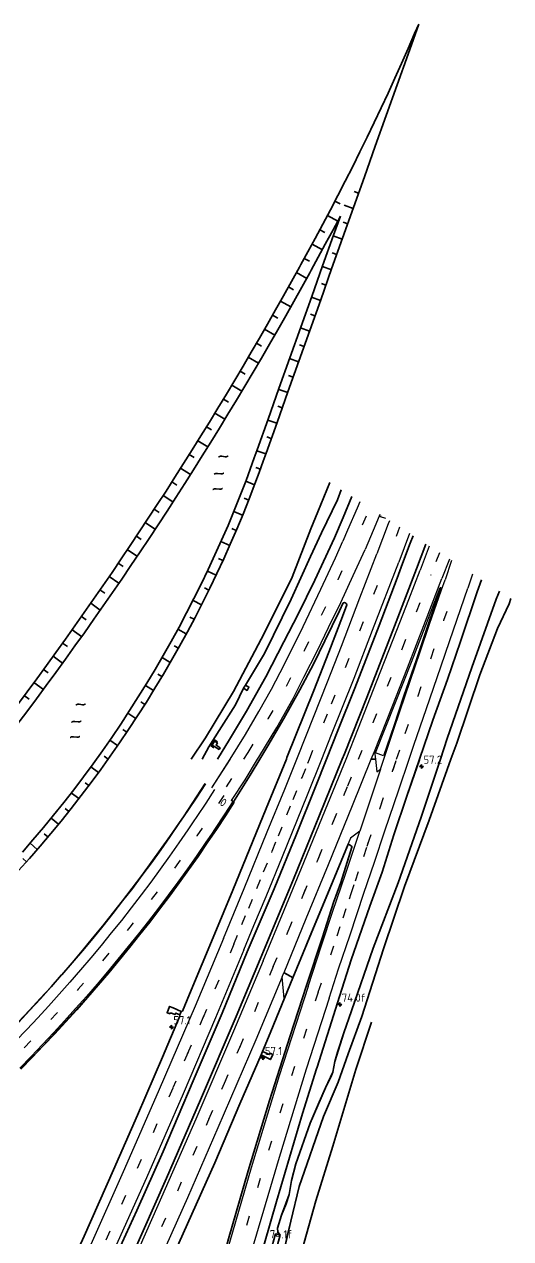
# Model space of a CAD drawing. Header units: metres. Extents: x 134219 to 139080, y 438661 to 444352.
# Drawn here: x 135666.8 to 135816.3, y 443602.8 to 443975.6 of the extents above; entities that cross this region are included whole.
import ezdxf

# ---------------------------------------------------------------- set-up
doc = ezdxf.new("R2010")
doc.units = ezdxf.units.M
doc.linetypes.add('13strp', pattern=[4, 1, -3])
doc.linetypes.add('39strp', pattern=[12, 3, -9])
doc.layers.add('Utd-ondergr-bs', color=8, linetype='Continuous', lineweight=35)
doc.layers.add('Utd-ondergr-nw', color=8, linetype='13strp', lineweight=35)
doc.layers.add('Utd-weg-bs', color=8, linetype='Continuous')
doc.layers.add('Utd-weg-nw', color=8, linetype='Continuous')
doc.styles.add('alm a2ee v011$0$Iso-rtw', font='NLCS-ISO.ttf')
doc.styles.add('dtm a2ee v011$0$rtw_iso', font='NLCS-ISO.ttf')

# ---------------------------------------------------------------- blocks, each defined once
blk = doc.blocks.new('dtm a2ee v011$0$hecto-flat-8')
at = {"layer": 'Utd-ondergr-bs'}
for p, q in [((0, 0.625), (-0.625, 0)), ((-0.625, 0), (0.625, 0)), ((0, -0.625), (0, 0.625)), ((0.625, 0), (0, -0.625))]:
    blk.add_line(p, q, dxfattribs=at)
blk = doc.blocks.new('dtm a2ee v011$0$hecto-flat-151')
at = {"layer": 'Utd-ondergr-bs'}
for p, q in [((0, 0.625), (-0.625, 0)), ((-0.625, 0), (0.625, 0)), ((0, -0.625), (0, 0.625)), ((0.625, 0), (0, -0.625))]:
    blk.add_line(p, q, dxfattribs=at)
blk = doc.blocks.new('dtm a2ee v011$0$hecto-flat-154')
at = {"layer": 'Utd-ondergr-bs'}
for p, q in [((0, 0.625), (-0.625, 0)), ((-0.625, 0), (0.625, 0)), ((0, -0.625), (0, 0.625)), ((0.625, 0), (0, -0.625))]:
    blk.add_line(p, q, dxfattribs=at)
blk = doc.blocks.new('dtm a2ee v011$0$hecto-flat-155')
at = {"layer": 'Utd-ondergr-bs'}
for p, q in [((0, 0.625), (-0.625, 0)), ((-0.625, 0), (0.625, 0)), ((0, -0.625), (0, 0.625)), ((0.625, 0), (0, -0.625))]:
    blk.add_line(p, q, dxfattribs=at)
blk = doc.blocks.new('Dwm A2 aanvulling$0$A$C32883349')
at = {"layer": 'Utd-ondergr-nw'}
blk.add_line((-1.82, 0.37), (-2.44, 1.31), dxfattribs=at)
for centre, start, end in [((-3.53, 0.59), 33.3445, 123.3445), ((-0.72, 1.1), 213.3445, 303.3445)]:
    blk.add_arc(centre, 1.31, start, end, dxfattribs=at)

msp = doc.modelspace()

# ---------------------------------------------------------------- linework, layer by layer
at = {"layer": 'Utd-ondergr-bs', "flags": 128}
for points in [[(135747.32, 443750), (135741.17, 443734.88), (135730.89, 443709.76), (135725.35, 443696.5)], [(135731.08, 443736.95), (135736.23, 443745.11), (135739.19, 443750)], [(135735.32, 443690.85), (135743.54, 443710.19), (135750.42, 443727), (135756.27, 443741.48), (135759.66, 443750)], [(135739.29, 443688.61), (135749.56, 443713.21), (135757.54, 443732.79), (135764.49, 443750)], [(135763.03, 443675.18), (135767.26, 443688.35), (135772.97, 443704.88), (135776.74, 443715.35), (135780.38, 443726.76), (135784.38, 443738.64), (135788.27, 443750)], [(135767.36, 443672.73), (135774.03, 443691.95), (135781.66, 443711.99), (135788.71, 443732.22), (135794.66, 443750)], [(135770.51, 443670.95), (135777.13, 443691.8), (135783.62, 443710.93), (135791.17, 443731.28), (135797.88, 443750)], [(135753.51, 443680.56), (135758.48, 443695.31), (135761.83, 443705.97), (135764.03, 443712.18), (135767.49, 443722.98), (135767.48, 443723.24), (135766.95, 443723.57), (135766.32, 443723.9), (135760.77, 443710.5), (135754.93, 443696.47), (135749.34, 443682.92)], [(135725.35, 443696.5), (135717.56, 443677.81), (135715.4, 443672.67), (135715.04, 443672.51), (135714.58, 443671.5), (135714.53, 443670.93), (135709.25, 443658.48), (135701.62, 443640.7), (135694.2, 443623.93), (135685.22, 443603.56), (135677.93, 443587.71), (135667.9, 443566.42), (135658.15, 443544.89)], [(135735.32, 443690.85), (135727.6, 443672), (135718.67, 443651.26), (135709.46, 443629.59), (135701.37, 443611.44), (135693.52, 443594.26), (135683.1, 443571.41), (135674.07, 443552.09), (135666.5, 443535.69), (135657.7, 443517.41), (135646.87, 443494.76), (135639.45, 443479.5), (135628.31, 443456.98), (135619.06, 443438.47), (135609.93, 443420.56), (135600.81, 443402.55), (135589.34, 443380.45), (135579.63, 443362.07), (135570.73, 443345.41), (135561.18, 443327.72), (135552.45, 443311.91), (135541.89, 443292.75), (135531.5, 443274.47), (135526.6, 443265.52)], [(135739.29, 443688.61), (135731.91, 443671.05), (135720.9, 443645.39), (135710.52, 443621.41), (135703.33, 443605.24), (135695.86, 443588.47), (135685.52, 443566.08), (135675.52, 443544.61), (135667.16, 443526.88), (135656.99, 443505.36), (135646.41, 443483.52), (135635.36, 443461.12), (135623.61, 443437.5), (135611.52, 443413.84), (135599.98, 443391.76), (135589.47, 443371.33), (135578.23, 443349.99), (135568.18, 443331.4), (135558.31, 443313.07), (135549.75, 443297.66), (135540.56, 443281.03), (135534.36, 443269.87)], [(135749.34, 443682.92), (135742.58, 443666.39), (135739.55, 443659.28), (135733.08, 443644.15), (135725.31, 443626.09), (135716.92, 443607.4), (135708.55, 443588.67), (135700.05, 443570.42), (135690.98, 443550.43), (135681.68, 443530.61), (135673.29, 443512.66), (135663.51, 443492.59), (135655.06, 443474.98), (135645.64, 443455.92), (135637.84, 443439.82), (135629.83, 443423.98), (135621.48, 443407.74), (135612.16, 443389.34), (135602.64, 443371.23), (135590.26, 443347.83), (135578.69, 443326.52), (135567.49, 443306.03), (135560.05, 443292.4), (135553.44, 443280.55)], [(135753.51, 443680.56), (135748.45, 443665.11), (135742.14, 443645.2), (135735.62, 443623.65), (135729.58, 443602.73), (135722.87, 443578.45), (135717.9, 443559.57), (135711.69, 443533.88), (135707.59, 443515.48), (135702.54, 443491.46), (135698.84, 443471.85), (135695.34, 443451.92), (135692.14, 443432.24), (135688.85, 443409.82), (135685.95, 443387.67), (135683.37, 443364.61), (135682.18, 443352.64)], [(135763.03, 443675.18), (135756.83, 443655.42), (135756.63, 443654.92), (135752.32, 443641.2), (135744.25, 443614.19), (135735.2, 443582.56), (135727.55, 443552.95), (135720.39, 443523.33), (135714, 443493.08), (135708.28, 443462.89), (135702.92, 443431.63), (135698.52, 443401.45), (135695.19, 443376.15), (135693.55, 443359.01)], [(135711.59, 443671.79), (135711.74, 443672.1), (135713.13, 443671.58), (135713.33, 443672.04), (135714.58, 443671.5)], [(135712.52, 443673.65), (135715.04, 443672.51)], [(135745.41, 443603.89), (135744.75, 443604.88), (135744.65, 443606.07), (135745.84, 443610.02), (135748.21, 443616.33), (135748.86, 443620.62), (135750.22, 443625.82), (135754.6, 443638.21), (135759.4, 443649.11), (135761.62, 443653.96), (135762.21, 443657.16), (135764.99, 443666), (135767.36, 443672.73)], [(135773.45, 443669.28), (135768.65, 443654.72), (135761.58, 443631.18), (135756.4, 443614.37), (135748.25, 443585.59), (135743.43, 443567.64), (135736.23, 443539.81), (135729.23, 443509.25), (135723.5, 443480.66), (135719.24, 443456.72), (135716.42, 443439.3), (135712.8, 443416.1), (135709.33, 443391.45), (135706.14, 443366.05)], [(135770.51, 443670.95), (135766.36, 443659.5), (135763.26, 443650.8), (135758.72, 443640.28), (135751.27, 443618.8), (135748.68, 443608.12), (135746.9, 443600.18), (135745.77, 443596.44), (135744.42, 443593.78), (135743.54, 443590.74), (135735.85, 443563.33), (135727.32, 443528.44), (135721.09, 443502.41), (135715.93, 443477.44), (135713.4, 443464.33), (135711.43, 443459.56)], [(135739.55, 443659.28), (135742.44, 443657.79), (135743.2, 443659.34), (135742.36, 443659.73), (135742.13, 443659.32), (135739.95, 443660.24)]]:
    msp.add_lwpolyline(points, dxfattribs=at)
msp.add_lwpolyline([(135745.41, 443603.89), (135744.04, 443604.25), (135743.01, 443600.56), (135744.4, 443600.2)], close=True, dxfattribs=at)
at = {"layer": 'Utd-ondergr-bs'}
for points in [[(135760.65, 443834.95, 0), (135756.99, 443825.96, 0), (135754.83, 443820.69, 0)], [(135764.21, 443832.67, 0), (135763.01, 443829.63, 0), (135758.11, 443819.44, 0)], [(135767.44, 443830.6, 0), (135764.79, 443824.15, 0), (135762.1, 443817.93, 0)], [(135718.08, 443750, 0), (135722.45, 443756.55, 0), (135731.07, 443770.76, 0), (135740.55, 443788.6, 0), (135749.13, 443805.84, 0), (135754.83, 443820.69, 0)], [(135726.16, 443750, 0), (135729.82, 443756.05, 0), (135735.13, 443764.73, 0), (135741.01, 443775.32, 0), (135746.56, 443786.05, 0), (135750.93, 443794.47, 0), (135756.04, 443804.98, 0), (135762.1, 443817.93, 0)], [(135734.77, 443772.72, 0), (135740.64, 443782.48, 0), (135748.79, 443799.12, 0), (135754.77, 443812.23, 0), (135758.11, 443819.44, 0)], [(135786.26, 443818.54, 0), (135785.41, 443816.32, 0), (135782.99, 443810.04, 0)], [(135790.22, 443816, 0), (135787.33, 443808.4, 0)], [(135759.66, 443750, 0), (135763.17, 443758.8, 0), (135768.35, 443771.84, 0), (135775.85, 443791.07, 0), (135781.34, 443805.55, 0), (135782.99, 443810.04, 0)], [(135764.49, 443750, 0), (135765.17, 443751.68, 0), (135772.03, 443768.98, 0), (135780.54, 443790.78, 0), (135787.33, 443808.4, 0)], [(135807.27, 443805.09, 0), (135805.95, 443801.35, 0)], [(135788.27, 443750, 0), (135792.36, 443761.94, 0), (135796.8, 443774.43, 0), (135800.82, 443786.15, 0), (135805.95, 443801.35, 0)], [(135794.66, 443750, 0), (135796.77, 443756.31, 0), (135804.29, 443778.19, 0), (135811.82, 443799.14, 0)], [(135812.79, 443801.55, 0), (135811.82, 443799.14, 0)], [(135816.26, 443799.32, 0), (135815.74, 443797.65, 0)], [(135739.19, 443750, 0), (135741.68, 443754.12, 0), (135746.54, 443762.45, 0), (135751.49, 443771.28, 0), (135755.63, 443779.16, 0), (135759.13, 443786.31, 0), (135763.63, 443795.57, 0), (135764.83, 443797.99, 0), (135765.14, 443798.07, 0), (135765.59, 443797.94, 0), (135765.83, 443797.7, 0), (135765.87, 443797.4, 0), (135764.58, 443793.77, 0), (135760.38, 443782.84, 0), (135755.74, 443771.03, 0), (135747.52, 443750.47, 0), (135747.32, 443750, 0)], [(135797.88, 443750, 0), (135799.66, 443754.95, 0), (135806.73, 443775.88, 0), (135812.21, 443790.14, 0), (135815.74, 443797.65, 0)], [(135734.19, 443771.75, 0), (135735.28, 443771.12, 0), (135735.84, 443772.12, 0), (135734.77, 443772.72, 0), (135734.19, 443771.75, 0)], [(135721.44, 443750, 0), (135723.48, 443753.81, 0), (135726.67, 443758.75, 0), (135731.68, 443766.71, 0), (135734.19, 443771.75, 0)], [(135725.06, 443753.49, 0), (135724.2, 443754.06, 0), (135725.33, 443755.88, 0), (135726.2, 443755.37, 0)], [(135726.64, 443752.96, 0), (135724.52, 443754.29, 0), (135725.27, 443755.52, 0), (135726.15, 443755.01, 0), (135725.72, 443754.29, 0), (135726.98, 443753.46, 0), (135726.64, 443752.96, 0)], [(135747.32, 443750, 0), (135741.17, 443734.88, 0), (135730.89, 443709.76, 0), (135725.35, 443696.5, 0)], [(135731.08, 443736.95, 0), (135736.23, 443745.11, 0), (135739.19, 443750, 0)], [(135735.32, 443690.85, 0), (135743.54, 443710.19, 0), (135750.42, 443727, 0), (135756.27, 443741.48, 0), (135759.66, 443750, 0)], [(135739.29, 443688.61, 0), (135749.56, 443713.21, 0), (135757.54, 443732.79, 0), (135764.49, 443750, 0)], [(135763.03, 443675.18, 0), (135767.26, 443688.35, 0), (135772.97, 443704.88, 0), (135776.74, 443715.35, 0), (135780.38, 443726.76, 0), (135784.38, 443738.64, 0), (135788.21, 443749.83, 0), (135788.27, 443750, 0)], [(135767.36, 443672.73, 0), (135774.03, 443691.95, 0), (135781.66, 443711.99, 0), (135788.71, 443732.22, 0), (135794.66, 443750, 0)], [(135770.51, 443670.95, 0), (135777.13, 443691.8, 0), (135783.62, 443710.93, 0), (135791.17, 443731.28, 0), (135797.88, 443750, 0)], [(135753.51, 443680.56, 0), (135758.48, 443695.31, 0), (135761.83, 443705.97, 0), (135764.03, 443712.18, 0), (135766.6, 443720.35, 0), (135767.49, 443722.98, 0), (135767.48, 443723.24, 0), (135766.95, 443723.57, 0), (135766.32, 443723.9, 0), (135766.11, 443723.39, 0), (135760.77, 443710.5, 0), (135754.93, 443696.47, 0), (135749.34, 443682.92, 0)], [(135725.35, 443696.5, 0), (135717.56, 443677.81, 0), (135715.4, 443672.67, 0), (135715.04, 443672.51, 0), (135714.58, 443671.5, 0), (135714.53, 443670.93, 0), (135709.25, 443658.48, 0), (135701.62, 443640.7, 0), (135694.2, 443623.93, 0), (135685.22, 443603.56, 0), (135677.93, 443587.71, 0), (135667.9, 443566.42, 0), (135658.15, 443544.89, 0)], [(135735.32, 443690.85, 0), (135727.6, 443672, 0), (135718.67, 443651.26, 0), (135709.46, 443629.59, 0), (135701.37, 443611.44, 0), (135693.52, 443594.26, 0), (135683.1, 443571.41, 0), (135674.07, 443552.09, 0), (135666.5, 443535.69, 0), (135657.7, 443517.41, 0), (135646.87, 443494.76, 0), (135639.45, 443479.5, 0), (135628.31, 443456.98, 0), (135619.06, 443438.47, 0), (135609.93, 443420.56, 0), (135600.81, 443402.55, 0), (135589.34, 443380.45, 0), (135579.63, 443362.07, 0), (135570.73, 443345.41, 0), (135561.18, 443327.72, 0), (135552.45, 443311.91, 0), (135541.89, 443292.75, 0), (135531.5, 443274.47, 0), (135526.6, 443265.52, 0)], [(135739.29, 443688.61, 0), (135731.91, 443671.05, 0), (135720.9, 443645.39, 0), (135710.52, 443621.41, 0), (135703.33, 443605.24, 0), (135695.86, 443588.47, 0), (135685.52, 443566.08, 0), (135675.52, 443544.61, 0), (135667.16, 443526.88, 0), (135656.99, 443505.36, 0), (135646.41, 443483.52, 0), (135635.36, 443461.12, 0), (135623.61, 443437.5, 0), (135611.52, 443413.84, 0), (135599.98, 443391.76, 0), (135589.47, 443371.33, 0), (135578.23, 443349.99, 0), (135568.18, 443331.4, 0), (135558.31, 443313.07, 0), (135549.75, 443297.66, 0), (135540.56, 443281.03, 0), (135534.36, 443269.87, 0)], [(135749.34, 443682.92, 0), (135742.58, 443666.39, 0), (135739.95, 443660.24, 0), (135739.55, 443659.28, 0), (135733.08, 443644.15, 0), (135725.31, 443626.09, 0), (135716.92, 443607.4, 0), (135708.55, 443588.67, 0), (135700.05, 443570.42, 0), (135690.98, 443550.43, 0), (135681.68, 443530.61, 0), (135673.29, 443512.66, 0), (135663.51, 443492.59, 0)], [(135753.51, 443680.56, 0), (135748.45, 443665.11, 0), (135742.14, 443645.2, 0), (135735.62, 443623.65, 0), (135729.58, 443602.73, 0), (135722.87, 443578.45, 0), (135717.9, 443559.57, 0), (135711.69, 443533.88, 0), (135707.59, 443515.48, 0), (135702.54, 443491.46, 0), (135698.84, 443471.85, 0), (135695.34, 443451.92, 0), (135692.14, 443432.24, 0), (135688.85, 443409.82, 0), (135685.95, 443387.67, 0), (135683.37, 443364.61, 0), (135682.18, 443352.64, 0)], [(135763.03, 443675.18, 0), (135756.83, 443655.42, 0), (135756.63, 443654.92, 0), (135752.32, 443641.2, 0), (135744.25, 443614.19, 0), (135735.2, 443582.56, 0), (135727.55, 443552.95, 0), (135720.39, 443523.33, 0), (135714, 443493.08, 0), (135708.28, 443462.89, 0), (135702.92, 443431.63, 0), (135698.52, 443401.45, 0), (135695.19, 443376.15, 0), (135693.55, 443359.01, 0)], [(135711.59, 443671.79, 0), (135710.66, 443672.17, 0), (135711.44, 443674.11, 0), (135712.52, 443673.65, 0)], [(135711.59, 443671.79, 0), (135711.74, 443672.1, 0), (135713.13, 443671.58, 0), (135713.33, 443672.04, 0), (135714.58, 443671.5, 0)], [(135712.52, 443673.65, 0), (135715.04, 443672.51, 0)], [(135745.41, 443603.89, 0), (135744.75, 443604.88, 0), (135744.65, 443606.07, 0), (135745.84, 443610.02, 0), (135747.24, 443613.49, 0), (135748.21, 443616.33, 0), (135748.86, 443620.62, 0), (135750.22, 443625.82, 0), (135754.6, 443638.21, 0), (135757.39, 443644.73, 0), (135759.4, 443649.11, 0), (135760.95, 443652.35, 0), (135761.62, 443653.96, 0), (135762.21, 443657.16, 0), (135763.05, 443660.08, 0), (135764.99, 443666, 0), (135767.36, 443672.73, 0)], [(135773.45, 443669.28, 0), (135768.65, 443654.72, 0), (135761.58, 443631.18, 0), (135756.4, 443614.37, 0), (135748.25, 443585.59, 0), (135743.43, 443567.64, 0), (135736.23, 443539.81, 0), (135729.23, 443509.25, 0), (135723.5, 443480.66, 0), (135719.24, 443456.72, 0), (135716.42, 443439.3, 0), (135712.8, 443416.1, 0), (135709.33, 443391.45, 0), (135706.14, 443366.05, 0)], [(135770.51, 443670.95, 0), (135766.36, 443659.5, 0), (135763.26, 443650.8, 0), (135758.72, 443640.28, 0), (135751.27, 443618.8, 0), (135748.68, 443608.12, 0), (135747.67, 443603.95, 0), (135746.9, 443600.18, 0), (135745.77, 443596.44, 0), (135744.42, 443593.78, 0), (135743.54, 443590.74, 0), (135735.85, 443563.33, 0), (135727.32, 443528.44, 0), (135721.09, 443502.41, 0), (135715.93, 443477.44, 0), (135713.4, 443464.33, 0), (135711.43, 443459.56, 0)]]:
    msp.add_polyline3d(points, dxfattribs=at)
at = {"layer": 'Utd-ondergr-nw', "color": 7, "linetype": 'Continuous'}
msp.add_line((135731.25, 443736.84), (135730.41, 443737.38), dxfattribs=at)
at = {"layer": 'Utd-ondergr-nw', "linetype": 'Continuous', "flags": 128}
for points in [[(135664.68, 443766.67), (135667.67, 443770.68), (135670.64, 443774.7), (135673.59, 443778.74), (135676.53, 443782.78), (135679.45, 443786.84), (135682.35, 443790.91), (135685.23, 443795), (135688.1, 443799.1), (135690.95, 443803.21), (135693.77, 443807.33), (135696.58, 443811.47), (135699.38, 443815.61), (135702.15, 443819.77), (135704.91, 443823.94), (135707.65, 443828.13), (135710.37, 443832.32), (135713.07, 443836.53), (135715.75, 443840.75), (135718.41, 443844.98), (135721.06, 443849.22), (135723.69, 443853.48), (135726.3, 443857.74), (135728.89, 443862.02), (135731.45, 443866.31), (135734.01, 443870.61), (135736.54, 443874.92), (135739.05, 443879.24), (135741.55, 443883.58), (135744.03, 443887.92), (135746.48, 443892.27), (135748.92, 443896.64), (135751.34, 443901.02), (135751.81, 443901.87), (135753.96, 443905.79), (135756.14, 443909.79), (135758.51, 443914.19), (135760.85, 443918.61), (135763.16, 443923.04), (135765.44, 443927.49), (135767.7, 443931.95), (135769.93, 443936.43), (135772.13, 443940.92), (135774.3, 443945.42), (135776.44, 443949.94), (135778.56, 443954.47), (135780.65, 443959.01), (135782.71, 443963.57), (135784.74, 443968.14), (135786.74, 443972.72), (135787.98, 443975.6)], [(135787.98, 443975.6), (135784.72, 443966.42), (135781.36, 443957), (135778.01, 443947.58), (135774.65, 443938.16), (135771.3, 443928.74), (135767.95, 443919.32), (135764.59, 443909.9), (135761.24, 443900.48), (135757.88, 443891.06), (135754.53, 443881.64), (135751.17, 443872.22), (135747.82, 443862.79), (135744.46, 443853.38), (135741.11, 443843.95), (135740.23, 443841.47), (135738.97, 443838.01), (135737.69, 443834.56), (135735.89, 443829.89), (135734.02, 443825.25), (135732.1, 443820.64), (135730.11, 443816.05), (135728.07, 443811.49), (135725.96, 443806.96), (135723.79, 443802.45), (135721.56, 443797.97), (135719.27, 443793.53), (135716.92, 443789.11), (135714.52, 443784.73), (135712.05, 443780.38), (135709.53, 443776.06), (135706.95, 443771.78), (135704.32, 443767.53), (135701.62, 443763.32), (135698.87, 443759.14), (135696.07, 443755), (135693.21, 443750.9), (135690.29, 443746.84), (135687.33, 443742.82), (135684.3, 443738.83), (135681.23, 443734.89), (135678.1, 443730.99), (135674.92, 443727.13), (135671.69, 443723.31), (135668.41, 443719.54), (135665.08, 443715.81)], [(135768.16, 443924.28), (135769.54, 443923.79)], [(135763.83, 443920.45), (135762.24, 443921.28)], [(135765.1, 443920.06), (135767.86, 443919.08)], [(135664.54, 443760.51), (135667.56, 443764.52), (135670.56, 443768.53), (135673.54, 443772.57), (135676.5, 443776.62), (135679.45, 443780.68), (135682.38, 443784.75), (135685.29, 443788.83), (135688.18, 443792.93), (135691.05, 443797.04), (135693.91, 443801.16), (135696.75, 443805.3), (135699.57, 443809.45), (135702.37, 443813.61), (135705.15, 443817.78), (135707.92, 443821.97), (135710.66, 443826.16), (135713.39, 443830.37), (135716.1, 443834.59), (135718.79, 443838.83), (135721.46, 443843.07), (135724.12, 443847.33), (135726.75, 443851.59), (135729.37, 443855.87), (135731.97, 443860.16), (135734.55, 443864.47), (135737.11, 443868.78), (135739.65, 443873.1), (135742.17, 443877.44), (135744.67, 443881.79), (135747.16, 443886.14), (135749.62, 443890.51), (135752.07, 443894.89), (135754.49, 443899.28), (135754.96, 443900.13), (135757.12, 443904.07), (135759.3, 443908.07), (135761.68, 443912.5), (135763.91, 443916.7)], [(135763.91, 443916.7), (135761.84, 443910.88), (135758.48, 443901.46), (135755.13, 443892.04), (135751.77, 443882.62), (135748.42, 443873.2), (135745.06, 443863.78), (135741.71, 443854.36), (135738.35, 443844.94), (135737.47, 443842.46), (135736.23, 443839.02), (135734.95, 443835.59), (135733.17, 443830.97), (135731.32, 443826.36), (135729.41, 443821.78), (135727.44, 443817.23), (135725.4, 443812.7), (135723.31, 443808.21), (135721.16, 443803.74), (135718.95, 443799.3), (135716.68, 443794.88), (135714.35, 443790.5), (135711.96, 443786.16), (135709.52, 443781.84), (135707.02, 443777.56), (135704.46, 443773.31), (135701.84, 443769.09), (135699.17, 443764.91), (135696.44, 443760.77), (135693.66, 443756.66), (135690.82, 443752.59), (135687.93, 443748.56), (135684.98, 443744.57), (135681.99, 443740.62), (135678.93, 443736.7), (135675.83, 443732.83), (135672.68, 443729), (135669.47, 443725.22), (135666.22, 443721.48)], [(135763.11, 443915.19), (135759.92, 443916.87)], [(135764.8, 443914.86), (135766.18, 443914.37)], [(135759.17, 443911.63), (135757.58, 443912.48)], [(135761.75, 443910.64), (135764.5, 443909.65)], [(135758.38, 443906.38), (135755.22, 443908.1)], [(135754.4, 443902.85), (135752.82, 443903.72)], [(135761.45, 443905.44), (135762.83, 443904.94)], [(135753.57, 443897.61), (135750.42, 443899.35)], [(135758.39, 443901.22), (135761.15, 443900.23)], [(135758.09, 443896.01), (135759.47, 443895.52)], [(135749.57, 443894.11), (135748, 443894.99)], [(135755.04, 443891.79), (135757.8, 443890.81)], [(135748.7, 443888.87), (135745.56, 443890.64)], [(135744.67, 443885.41), (135743.11, 443886.31)], [(135754.74, 443886.59), (135756.12, 443886.1)], [(135743.75, 443880.18), (135740.63, 443881.98)], [(135751.69, 443882.37), (135754.44, 443881.39)], [(135739.69, 443876.76), (135738.14, 443877.66)], [(135751.39, 443877.17), (135752.76, 443876.68)], [(135738.73, 443871.54), (135735.62, 443873.36)], [(135748.33, 443872.95), (135751.09, 443871.97)], [(135734.64, 443868.15), (135733.09, 443869.07)], [(135748.03, 443867.75), (135749.41, 443867.26)], [(135733.63, 443862.94), (135730.54, 443864.78)], [(135744.98, 443863.53), (135747.73, 443862.55)], [(135729.51, 443859.58), (135727.97, 443860.51)], [(135744.68, 443858.33), (135746.05, 443857.84)], [(135728.46, 443854.38), (135725.38, 443856.25)], [(135724.31, 443851.06), (135722.78, 443852)], [(135741.62, 443854.11), (135744.38, 443853.13)], [(135723.21, 443845.87), (135720.15, 443847.77)], [(135741.32, 443848.91), (135742.7, 443848.42)], [(135719.03, 443842.58), (135717.51, 443843.54)], [(135738.27, 443844.69), (135741.02, 443843.71)], [(135717.89, 443837.4), (135714.85, 443839.33)], [(135737.95, 443839.49), (135739.33, 443838.99)], [(135713.68, 443834.16), (135712.17, 443835.13)], [(135734.84, 443835.3), (135737.57, 443834.26)], [(135712.49, 443828.98), (135709.47, 443830.94)], [(135734.39, 443830.1), (135735.75, 443829.56)], [(135708.26, 443825.77), (135706.75, 443826.76)], [(135731.17, 443826), (135733.87, 443824.89)], [(135707.02, 443820.61), (135704.01, 443822.59)], [(135730.58, 443820.81), (135731.93, 443820.24)], [(135702.76, 443817.44), (135701.26, 443818.44)], [(135701.48, 443812.29), (135698.49, 443814.29)], [(135727.24, 443816.8), (135729.92, 443815.62)], [(135697.19, 443809.15), (135695.7, 443810.16)], [(135726.52, 443811.63), (135727.85, 443811.02)], [(135695.86, 443804.01), (135692.89, 443806.05)], [(135723.07, 443807.71), (135725.72, 443806.46)], [(135722.21, 443802.56), (135723.52, 443801.92)], [(135691.55, 443800.92), (135690.07, 443801.94)], [(135718.66, 443798.74), (135721.27, 443797.41)], [(135690.17, 443795.79), (135687.22, 443797.85)], [(135685.83, 443792.73), (135684.36, 443793.77)], [(135717.66, 443793.61), (135718.96, 443792.93)], [(135684.42, 443787.61), (135681.48, 443789.7)], [(135714.01, 443789.88), (135716.58, 443788.49)], [(135680.05, 443784.59), (135678.58, 443785.64)], [(135712.87, 443784.79), (135714.15, 443784.08)], [(135678.58, 443779.49), (135675.67, 443781.6)], [(135709.12, 443781.16), (135711.66, 443779.7)], [(135674.19, 443776.51), (135672.74, 443777.57)], [(135707.85, 443776.1), (135709.1, 443775.35)], [(135672.68, 443771.41), (135669.79, 443773.55)], [(135704, 443772.57), (135706.49, 443771.04)], [(135668.26, 443768.47), (135666.82, 443769.55)], [(135702.59, 443767.55), (135703.83, 443766.77)], [(135698.65, 443764.12), (135701.1, 443762.53)], [(135697.11, 443759.14), (135698.32, 443758.33)], [(135693.08, 443755.82), (135695.48, 443754.16)], [(135691.4, 443750.88), (135692.59, 443750.04)], [(135687.28, 443747.68), (135689.64, 443745.95)], [(135722.39, 443742.51), (135719.73, 443738.4), (135717.03, 443734.31), (135715.9, 443732.64), (135714.28, 443730.26), (135711.49, 443726.22), (135708.67, 443722.22), (135705.8, 443718.25), (135702.9, 443714.3), (135699.95, 443710.38), (135696.97, 443706.5), (135693.95, 443702.64), (135690.89, 443698.82), (135687.79, 443695.02), (135684.65, 443691.26), (135681.48, 443687.52), (135678.27, 443683.82), (135675.02, 443680.15), (135671.73, 443676.52), (135668.41, 443672.92), (135665.06, 443669.35)], [(135722.45, 443742.47), (135719.79, 443738.36), (135717.08, 443734.27), (135715.96, 443732.6), (135714.34, 443730.22), (135711.55, 443726.18), (135708.73, 443722.18), (135705.86, 443718.21), (135702.95, 443714.26), (135700.01, 443710.34), (135697.03, 443706.46), (135694, 443702.6), (135690.94, 443698.77), (135687.84, 443694.98), (135684.71, 443691.21), (135681.53, 443687.48), (135678.32, 443683.78), (135675.07, 443680.11), (135671.79, 443676.47), (135668.46, 443672.87), (135665.11, 443669.3)], [(135685.47, 443742.78), (135686.63, 443741.9)], [(135681.26, 443739.69), (135683.58, 443737.9)], [(135731.25, 443736.84), (135728.53, 443732.64), (135725.77, 443728.46), (135724.62, 443726.75), (135722.96, 443724.32), (135720.12, 443720.2), (135717.23, 443716.11), (135714.31, 443712.05), (135711.34, 443708.02), (135708.33, 443704.02), (135705.28, 443700.05), (135702.2, 443696.11), (135699.07, 443692.2), (135695.9, 443688.33), (135692.7, 443684.48), (135689.46, 443680.67), (135686.18, 443676.89), (135682.86, 443673.14), (135679.51, 443669.43), (135676.11, 443665.75), (135672.68, 443662.1), (135669.22, 443658.49), (135665.72, 443654.91)], [(135731.31, 443736.8), (135728.59, 443732.6), (135725.83, 443728.42), (135724.68, 443726.71), (135723.02, 443724.28), (135720.18, 443720.16), (135717.29, 443716.07), (135714.36, 443712.01), (135711.39, 443707.98), (135708.39, 443703.98), (135705.34, 443700.01), (135702.25, 443696.07), (135699.12, 443692.16), (135695.96, 443688.28), (135692.75, 443684.44), (135689.51, 443680.62), (135686.23, 443676.84), (135682.91, 443673.09), (135679.56, 443669.38), (135676.16, 443665.7), (135672.74, 443662.05), (135669.27, 443658.44), (135665.77, 443654.86)], [(135675.03, 443731.87), (135677.3, 443730.01)], [(135679.32, 443734.85), (135680.46, 443733.93)], [(135668.6, 443724.21), (135670.81, 443722.3)], [(135672.96, 443727.08), (135674.08, 443726.14)], [(135666.4, 443719.48), (135667.49, 443718.51)]]:
    msp.add_lwpolyline(points, dxfattribs=at)
at = {"layer": 'Utd-weg-bs', "linetype": '39strp'}
for p, q in [((135771.86, 443824.63), (135767.98, 443815.71)), ((135782.09, 443821.21), (135778.48, 443811.74)), ((135763.29, 443805.14), (135767.98, 443815.71)), ((135794.36, 443813.35), (135791.79, 443806.71)), ((135769.93, 443789.44), (135778.48, 443811.74)), ((135782.98, 443784.08), (135791.79, 443806.71)), ((135758.16, 443794.18), (135763.29, 443805.14)), ((135795.75, 443792.64), (135799.58, 443803.76)), ((135752.87, 443783.38), (135758.16, 443794.18)), ((135791.8, 443781.09), (135795.75, 443792.64)), ((135761.19, 443767), (135769.93, 443789.44)), ((135747.35, 443772.42), (135752.87, 443783.38)), ((135774, 443761.22), (135782.98, 443784.08)), ((135787.79, 443769.46), (135791.8, 443781.09)), ((135741.78, 443762.35), (135747.35, 443772.42)), ((135783.87, 443757.89), (135787.79, 443769.46)), ((135754.39, 443750), (135761.19, 443767)), ((135735.58, 443752.01), (135741.78, 443762.35)), ((135769.49, 443750), (135774, 443761.22)), ((135781.2, 443750), (135783.87, 443757.89)), ((135728.93, 443741.51), (135734.31, 443750)), ((135734.31, 443750), (135735.58, 443752.01)), ((135752.15, 443744.4), (135754.39, 443750)), ((135765.01, 443738.85), (135769.49, 443750)), ((135779.95, 443746.33), (135781.2, 443750)), ((135776.04, 443734.78), (135779.95, 443746.33)), ((135743, 443721.79), (135752.15, 443744.4)), ((135756.89, 443718.83), (135765.01, 443738.85)), ((135772.15, 443723.26), (135776.04, 443734.78)), ((135733.66, 443699.22), (135743, 443721.79)), ((135767.25, 443708.73), (135772.15, 443723.26)), ((135747.49, 443696.19), (135756.89, 443718.83)), ((135762.92, 443695.78), (135767.25, 443708.73)), ((135731.22, 443693.18), (135733.66, 443699.22)), ((135743.31, 443686.33), (135747.49, 443696.19)), ((135757.13, 443678.52), (135762.92, 443695.78)), ((135731.22, 443693.18), (135722.8, 443673.2)), ((135743.31, 443686.33), (135733.35, 443662.36)), ((135757.13, 443678.52), (135747.62, 443648.89)), ((135722.8, 443673.2), (135712.44, 443649.1)), ((135733.35, 443662.36), (135721.89, 443635.84))]:
    msp.add_line(p, q, dxfattribs=at)
at = {"layer": 'Utd-weg-bs', "flags": 128}
for points in [[(135724.41, 443741.22), (135730.1, 443750)], [(135728.04, 443694.98), (135734.32, 443710.29), (135741.46, 443727.72), (135746.85, 443740.84), (135750.52, 443750)], [(135730.48, 443737.33), (135734.64, 443743.69), (135738.51, 443750)], [(135734.31, 443691.43), (135737.37, 443698.92), (135741.08, 443707.79), (135746.17, 443720.08), (135753.86, 443739.04), (135758.23, 443750)], [(135740.23, 443688.08), (135746.67, 443703.67), (135752.72, 443718.25), (135758.48, 443732.34), (135764.96, 443748.27), (135765.65, 443750)], [(135760.46, 443676.63), (135763.38, 443685.65), (135766.9, 443696.11), (135771.17, 443708.85), (135774.4, 443718.4), (135777.63, 443727.97), (135781.92, 443740.57), (135785.09, 443750)], [(135776.3, 443746.98), (135777.31, 443750)], [(135754.06, 443680.25), (135758.15, 443692.83), (135761.6, 443703.33), (135765.45, 443714.73), (135769.87, 443727.87)], [(135728.04, 443694.98), (135719.26, 443674.2), (135708.24, 443648.58), (135697.61, 443624.26), (135686.82, 443600.11), (135675.67, 443575.43), (135664.08, 443550.49), (135655.74, 443532.73), (135646.68, 443513.68), (135636.24, 443492.04), (135626.09, 443471.32), (135616.05, 443451.11), (135605.58, 443430.35), (135595.42, 443410.47), (135586.43, 443393.01), (135574.1, 443369.54), (135563.48, 443349.62), (135552.17, 443328.77), (135541.61, 443309.44), (135531.64, 443291.6), (135521.24, 443273.11), (135512.51, 443257.63)], [(135734.31, 443691.43), (135725.57, 443670.59), (135715.58, 443647.29), (135704.33, 443621.5), (135691.89, 443593.76), (135679.87, 443567.23), (135668.03, 443541.96), (135655.32, 443515.01), (135641.7, 443486.77), (135629.27, 443461.42), (135615.73, 443434.34), (135602.5, 443408.56), (135590.85, 443385.82), (135578.11, 443361.69), (135566.83, 443340.62), (135555.48, 443319.71), (135545.77, 443302.06), (135532.39, 443278.07), (135524.77, 443264.49)], [(135740.23, 443688.08), (135731.11, 443666.5), (135719.52, 443639.47), (135707.87, 443612.93), (135696.55, 443587.47), (135684.88, 443562.02), (135672.79, 443536.09), (135660.77, 443510.61), (135648.45, 443485.15), (135637.46, 443462.68), (135625.96, 443439.46), (135614.33, 443416.49), (135600.16, 443389.26), (135587.17, 443364.53), (135574.16, 443340.19), (135562.92, 443319.27), (135549.75, 443295.23), (135536.41, 443271.02)], [(135746.04, 443683.16), (135737.9, 443663.83), (135726.32, 443636.84), (135716.94, 443615.38), (135705.17, 443589.02), (135692.98, 443562.22), (135680.56, 443535.48), (135667.38, 443507.77), (135654.2, 443480.36), (135643.1, 443457.55), (135630.14, 443431.52), (135617.58, 443407.08), (135605.82, 443384.45), (135593.63, 443361.33), (135579.62, 443334.99), (135564.47, 443307), (135548.55, 443277.81)], [(135754.06, 443680.25), (135745.1, 443652.75), (135736.48, 443624.55), (135727.81, 443594.59), (135719.69, 443563.98), (135712.98, 443536.46), (135706.39, 443507.07), (135699.7, 443473.51), (135694.01, 443440.66), (135689.48, 443410.46), (135686.29, 443385.34), (135684.1, 443365.64), (135682.79, 443352.98)], [(135760.46, 443676.63), (135753.37, 443654.84), (135745.08, 443627.76), (135736.01, 443596.87), (135727.76, 443566.15), (135719.77, 443533.34), (135712.5, 443500.67), (135706.72, 443471.22), (135700.73, 443436.21), (135695.75, 443401.89), (135691.58, 443367.64), (135690.52, 443357.31)]]:
    msp.add_lwpolyline(points, dxfattribs=at)
at = {"layer": 'Utd-weg-bs', "linetype": '39strp', "flags": 128}
for points in [[(135731.22, 443693.18), (135733.66, 443699.22), (135743, 443721.79), (135752.15, 443744.4), (135754.39, 443750)], [(135743.31, 443686.33), (135747.49, 443696.19), (135756.89, 443718.83), (135765.01, 443738.85), (135769.49, 443750)], [(135757.13, 443678.52), (135762.92, 443695.78), (135767.25, 443708.73), (135772.15, 443723.26), (135776.04, 443734.78), (135779.95, 443746.33), (135781.2, 443750)], [(135731.22, 443693.18), (135722.8, 443673.2), (135712.44, 443649.1), (135700.34, 443621.6), (135688.63, 443595.09), (135677.97, 443571.79), (135667.23, 443548.65), (135654.36, 443521.52), (135643.64, 443498.97), (135632.88, 443476.91), (135620.29, 443451.46), (135606.69, 443424.55), (135592.36, 443396.73), (135580.3, 443373.58), (135565.8, 443346.34), (135552.1, 443320.93), (135536.24, 443292.5), (135524.2, 443271.03), (135518.59, 443261.04)], [(135743.31, 443686.33), (135733.35, 443662.36), (135721.89, 443635.84), (135711.95, 443612.96), (135699.07, 443584.42), (135687.04, 443558.12), (135673.33, 443528.86), (135660.9, 443502.58), (135646.61, 443473.08), (135633.75, 443446.89), (135619.36, 443418.36), (135603.78, 443388.48), (135589, 443360.35), (135573.67, 443331.62), (135559.73, 443305.93), (135545.02, 443279.06), (135542.38, 443274.36)], [(135757.13, 443678.52), (135747.62, 443648.89), (135739.5, 443622.14), (135732.27, 443596.96), (135724.57, 443568.47), (135717.62, 443540.47), (135711.93, 443515.49), (135705.78, 443486.49), (135700.52, 443457.12), (135695.7, 443427.75), (135691.35, 443396.94), (135687.67, 443365.46), (135686.57, 443355.1)]]:
    msp.add_lwpolyline(points, dxfattribs=at)
at = {"layer": 'Utd-weg-bs', "flags": 128}
for points in [[(135769.87, 443727.87), (135767.07, 443725.74), (135761.37, 443712.19), (135754.43, 443695.58), (135749.32, 443682.97), (135746.62, 443684.51), (135753.46, 443701.05), (135760.3, 443717.67), (135767.64, 443735.74), (135773.41, 443750), (135774.67, 443750), (135775.17, 443746.11), (135776.3, 443746.98), (135773.2, 443737.75)], [(135746.04, 443683.16), (135746.58, 443684.43), (135749.28, 443682.9), (135746.65, 443676.48)]]:
    msp.add_lwpolyline(points, close=True, dxfattribs=at)
at = {"layer": 'Utd-weg-bs'}
for points in [[(135769.86, 443829.04, 0), (135769.03, 443827.03, 0), (135766.13, 443820.27, 0), (135764.69, 443816.95, 0)], [(135776.08, 443825.06, 0), (135774.86, 443822.18, 0), (135771.5, 443814.38, 0)], [(135777.87, 443823.92, 0), (135776.27, 443824.38, 0), (135776.45, 443824.82, 0)], [(135778.97, 443823.21, 0), (135778.59, 443822.23, 0), (135775.14, 443813.01, 0)], [(135730.1, 443750, 0), (135734.78, 443757.55, 0), (135738.92, 443764.67, 0), (135742.78, 443771.52, 0), (135746.78, 443779.18, 0), (135752.45, 443790.7, 0), (135757.92, 443802.19, 0), (135762.43, 443811.82, 0), (135764.69, 443816.95, 0)], [(135785.18, 443819.23, 0), (135781.84, 443810.47, 0)], [(135738.51, 443750, 0), (135738.87, 443750.59, 0), (135744.41, 443759.76, 0), (135749.38, 443768.62, 0), (135752.73, 443775.13, 0), (135756.91, 443783.37, 0), (135760.31, 443790.39, 0), (135764.03, 443798.09, 0), (135767.86, 443806.39, 0), (135771.5, 443814.38, 0)], [(135791.24, 443815.35, 0), (135788.44, 443807.97, 0)], [(135750.52, 443750, 0), (135753.49, 443757.42, 0), (135759.93, 443773.74, 0), (135764.25, 443784.65, 0), (135769.94, 443799.5, 0), (135775.14, 443813.01, 0)], [(135758.23, 443750, 0), (135761.24, 443757.58, 0), (135768.13, 443774.91, 0), (135773.83, 443789.55, 0), (135781.84, 443810.47, 0)], [(135797.44, 443811.38, 0), (135795.14, 443805.44, 0)], [(135798.11, 443810.95, 0), (135796.08, 443805.09, 0)], [(135765.65, 443750, 0), (135769.48, 443759.64, 0), (135775.04, 443773.69, 0), (135781.28, 443789.62, 0), (135784.96, 443799, 0), (135788.44, 443807.97, 0)], [(135804.55, 443806.82, 0), (135803.05, 443802.45, 0)], [(135774.36, 443752.37, 0), (135779.83, 443766.08, 0), (135784.52, 443778.02, 0), (135790.12, 443792.41, 0), (135795.14, 443805.44, 0)], [(135777.31, 443750, 0), (135780.46, 443759.49, 0), (135785.49, 443774.25, 0), (135788.42, 443782.91, 0), (135791.31, 443791.42, 0), (135795, 443801.99, 0), (135796.08, 443805.09, 0)], [(135785.09, 443750, 0), (135786.52, 443754.25, 0), (135790.41, 443765.55, 0), (135794.74, 443778.35, 0), (135797.54, 443786.45, 0), (135803.05, 443802.45, 0)], [(135724.41, 443741.22, 0), (135730.02, 443749.86, 0), (135730.1, 443750, 0)], [(135728.04, 443694.98, 0), (135734.32, 443710.29, 0), (135741.46, 443727.72, 0), (135746.85, 443740.84, 0), (135750.52, 443750, 0)], [(135730.48, 443737.33, 0), (135734.64, 443743.69, 0), (135738.51, 443750, 0)], [(135734.31, 443691.43, 0), (135737.37, 443698.92, 0), (135741.08, 443707.79, 0), (135746.17, 443720.08, 0), (135753.86, 443739.04, 0), (135758.23, 443750, 0)], [(135740.23, 443688.08, 0), (135746.67, 443703.67, 0), (135752.72, 443718.25, 0), (135758.48, 443732.34, 0), (135764.96, 443748.27, 0), (135765.65, 443750, 0)], [(135760.46, 443676.63, 0), (135763.38, 443685.65, 0), (135766.9, 443696.11, 0), (135771.17, 443708.85, 0), (135774.4, 443718.4, 0), (135777.63, 443727.97, 0), (135781.92, 443740.57, 0), (135785.09, 443750, 0)], [(135776.3, 443746.98, 0), (135777.31, 443750, 0)], [(135754.06, 443680.25, 0), (135758.15, 443692.83, 0), (135761.6, 443703.33, 0), (135765.45, 443714.73, 0), (135767.82, 443721.78, 0), (135769.87, 443727.87, 0)], [(135728.04, 443694.98, 0), (135719.26, 443674.2, 0), (135708.24, 443648.58, 0), (135697.61, 443624.26, 0), (135686.82, 443600.11, 0), (135675.67, 443575.43, 0), (135664.08, 443550.49, 0), (135655.74, 443532.73, 0), (135646.68, 443513.68, 0), (135636.24, 443492.04, 0), (135626.09, 443471.32, 0), (135616.05, 443451.11, 0), (135605.58, 443430.35, 0), (135595.42, 443410.47, 0), (135586.43, 443393.01, 0), (135574.1, 443369.54, 0), (135563.48, 443349.62, 0), (135552.17, 443328.77, 0), (135541.61, 443309.44, 0), (135531.64, 443291.6, 0), (135521.24, 443273.11, 0), (135512.51, 443257.63, 0)], [(135734.31, 443691.43, 0), (135725.57, 443670.59, 0), (135715.58, 443647.29, 0), (135704.33, 443621.5, 0), (135691.89, 443593.76, 0), (135679.87, 443567.23, 0), (135668.03, 443541.96, 0), (135655.32, 443515.01, 0), (135641.7, 443486.77, 0), (135629.27, 443461.42, 0), (135615.73, 443434.34, 0), (135602.5, 443408.56, 0), (135590.85, 443385.82, 0), (135578.11, 443361.69, 0), (135566.83, 443340.62, 0), (135555.48, 443319.71, 0), (135545.77, 443302.06, 0), (135532.39, 443278.07, 0), (135524.77, 443264.49, 0)], [(135740.23, 443688.08, 0), (135731.11, 443666.5, 0), (135719.52, 443639.47, 0), (135707.87, 443612.93, 0), (135696.55, 443587.47, 0), (135684.88, 443562.02, 0), (135672.79, 443536.09, 0), (135660.77, 443510.61, 0), (135648.45, 443485.15, 0), (135637.46, 443462.68, 0), (135625.96, 443439.46, 0), (135614.33, 443416.49, 0), (135600.16, 443389.26, 0), (135587.17, 443364.53, 0), (135574.16, 443340.19, 0), (135562.92, 443319.27, 0), (135549.75, 443295.23, 0), (135536.41, 443271.02, 0)], [(135746.04, 443683.16, 0), (135737.9, 443663.83, 0), (135726.32, 443636.84, 0), (135716.94, 443615.38, 0), (135705.17, 443589.02, 0), (135692.98, 443562.22, 0), (135680.56, 443535.48, 0), (135667.38, 443507.77, 0), (135654.2, 443480.36, 0), (135643.1, 443457.55, 0), (135630.14, 443431.52, 0), (135617.58, 443407.08, 0), (135605.82, 443384.45, 0), (135593.63, 443361.33, 0), (135579.62, 443334.99, 0), (135564.47, 443307, 0), (135548.55, 443277.81, 0)], [(135754.06, 443680.25, 0), (135745.1, 443652.75, 0), (135736.48, 443624.55, 0), (135727.81, 443594.59, 0), (135719.69, 443563.98, 0), (135712.98, 443536.46, 0), (135706.39, 443507.07, 0), (135699.7, 443473.51, 0), (135694.01, 443440.66, 0), (135689.48, 443410.46, 0), (135686.29, 443385.34, 0), (135684.1, 443365.64, 0), (135682.79, 443352.98, 0)], [(135760.46, 443676.63, 0), (135753.37, 443654.84, 0), (135745.08, 443627.76, 0), (135736.01, 443596.87, 0), (135727.76, 443566.15, 0), (135719.77, 443533.34, 0), (135712.5, 443500.67, 0), (135706.72, 443471.22, 0), (135700.73, 443436.21, 0), (135695.75, 443401.89, 0), (135691.58, 443367.64, 0), (135690.52, 443357.31, 0)]]:
    msp.add_polyline3d(points, dxfattribs=at)
for points in [[(135774.67, 443751.95, 0), (135780.86, 443767.4, 0), (135785.73, 443779.81, 0), (135790.14, 443791.16, 0), (135794.61, 443802.72, 0), (135794.74, 443802.66, 0), (135791.34, 443792.8, 0), (135787.17, 443780.45, 0), (135783.31, 443769.31, 0), (135780.32, 443760.26, 0), (135777.17, 443751, 0)], [(135769.87, 443727.87, 0), (135767.07, 443725.74, 0), (135761.37, 443712.19, 0), (135754.43, 443695.58, 0), (135749.32, 443682.97, 0), (135746.62, 443684.51, 0), (135753.46, 443701.05, 0), (135760.3, 443717.67, 0), (135767.64, 443735.74, 0), (135773.41, 443750, 0), (135774.67, 443750, 0), (135775.17, 443746.11, 0), (135776.3, 443746.98, 0), (135773.2, 443737.75, 0)], [(135773.41, 443750, 0), (135774.36, 443752.37, 0), (135774.67, 443750, 0)], [(135746.04, 443683.16, 0), (135746.58, 443684.43, 0), (135749.28, 443682.9, 0), (135746.65, 443676.48, 0)]]:
    msp.add_polyline3d(points, close=True, dxfattribs=at)
at = {"layer": 'Utd-weg-nw', "linetype": '39strp', "flags": 128}
msp.add_lwpolyline([(135728.09, 443738.86), (135725.39, 443734.69), (135722.65, 443730.55), (135721.51, 443728.85), (135719.87, 443726.43), (135717.05, 443722.35), (135714.18, 443718.29), (135711.28, 443714.26), (135708.33, 443710.26), (135705.34, 443706.29), (135702.32, 443702.35), (135699.26, 443698.44), (135696.15, 443694.56), (135693.01, 443690.71), (135689.83, 443686.9), (135686.61, 443683.11), (135683.36, 443679.36), (135680.06, 443675.64), (135676.74, 443671.95), (135673.37, 443668.3), (135669.97, 443664.68), (135666.53, 443661.1), (135663.05, 443657.55), (135659.54, 443654.03), (135656, 443650.55), (135652.42, 443647.11), (135648.8, 443643.7), (135645.16, 443640.33), (135641.47, 443636.99), (135640.41, 443636.05), (135637.76, 443633.7), (135634.01, 443630.44), (135630.23, 443627.21), (135626.42, 443624.03), (135622.58, 443620.88), (135617.83, 443617.08), (135614.8, 443614.7), (135610.86, 443611.66), (135606.9, 443608.66), (135602.65, 443605.49), (135598.9, 443602.73), (135594.87, 443599.8), (135590.82, 443596.9), (135586.76, 443594.02), (135582.68, 443591.17), (135578.58, 443588.34), (135574.46, 443585.54), (135570.33, 443582.76), (135566.18, 443580.01), (135562.01, 443577.29), (135557.82, 443574.59), (135553.62, 443571.92), (135549.4, 443569.28), (135545.16, 443566.66), (135540.91, 443564.06), (135540.23, 443563.65), (135536.64, 443561.5), (135532.36, 443558.96), (135528.06, 443556.45), (135523.74, 443553.96), (135519.41, 443551.51), (135515.07, 443549.08), (135510.71, 443546.67), (135506.33, 443544.3), (135501.94, 443541.95), (135497.53, 443539.63), (135493.3, 443537.43), (135488.68, 443535.07), (135484.23, 443532.82), (135479.77, 443530.61), (135475.29, 443528.41), (135470.81, 443526.24), (135466.31, 443524.09), (135461.8, 443521.96), (135457.28, 443519.84), (135452.76, 443517.74), (135448.23, 443515.66), (135443.69, 443513.58), (135439.14, 443511.52), (135434.59, 443509.47), (135430.03, 443507.43), (135425.47, 443505.39), (135420.9, 443503.36), (135416.34, 443501.33), (135412.08, 443499.44), (135407.82, 443497.56), (135407.2, 443497.28), (135402.63, 443495.24), (135398.06, 443493.17), (135393.49, 443491.08), (135388.94, 443488.96), (135384.39, 443486.78), (135379.87, 443484.54), (135376.88, 443483), (135375.04, 443482.04), (135373.89, 443481.44), (135370.93, 443479.83), (135370.05, 443479.35), (135367.4, 443477.86), (135364.76, 443476.34), (135362.14, 443474.79), (135359.26, 443473.03), (135356.4, 443471.23), (135353.57, 443469.39), (135350.76, 443467.52), (135347.98, 443465.6), (135345.23, 443463.65), (135342.51, 443461.65), (135339.81, 443459.62), (135337.14, 443457.55), (135334.5, 443455.45), (135331.89, 443453.31), (135329.31, 443451.13), (135326.76, 443448.92), (135324.24, 443446.67), (135321.75, 443444.39), (135319.3, 443442.07), (135316.87, 443439.72), (135314.48, 443437.33), (135312.12, 443434.92), (135309.8, 443432.47), (135307.51, 443429.98), (135305.26, 443427.47), (135303.04, 443424.93), (135300.86, 443422.35), (135298.94, 443420.03), (135298.71, 443419.75), (135296.6, 443417.11), (135295.25, 443415.39)], dxfattribs=at)
at = {"layer": 'Utd-weg-nw', "linetype": 'Continuous', "flags": 128}
for points in [[(135725.27, 443740.67), (135722.59, 443736.53), (135719.87, 443732.41), (135718.73, 443730.72), (135717.1, 443728.32), (135714.3, 443724.27), (135711.45, 443720.24), (135708.57, 443716.23), (135705.64, 443712.26), (135702.68, 443708.32), (135699.67, 443704.4), (135696.63, 443700.52), (135693.55, 443696.67), (135690.43, 443692.84), (135687.27, 443689.05), (135684.07, 443685.29), (135680.84, 443681.57), (135677.57, 443677.87), (135674.26, 443674.21), (135670.92, 443670.58), (135667.54, 443666.99), (135664.12, 443663.43)], [(135730.92, 443737.05), (135728.2, 443732.86), (135725.44, 443728.69), (135724.29, 443726.97), (135722.63, 443724.54), (135719.79, 443720.43), (135716.91, 443716.34), (135713.98, 443712.29), (135711.02, 443708.26), (135708.01, 443704.26), (135704.97, 443700.3), (135701.88, 443696.36), (135698.76, 443692.45), (135695.6, 443688.58), (135692.39, 443684.74), (135689.15, 443680.93), (135685.88, 443677.15), (135682.56, 443673.41), (135679.21, 443669.7), (135675.82, 443666.02), (135672.39, 443662.38), (135668.93, 443658.77), (135665.43, 443655.19)]]:
    msp.add_lwpolyline(points, dxfattribs=at)

# ---------------------------------------------------------------- block references
at = {"layer": 'Utd-ondergr-bs'}
for name, p in [('dtm a2ee v011$0$hecto-flat-8', (135788.86, 443747.72)), ('dtm a2ee v011$0$hecto-flat-155', (135763.77, 443674.66)), ('dtm a2ee v011$0$hecto-flat-151', (135712.01, 443667.76)), ('dtm a2ee v011$0$hecto-flat-154', (135740.12, 443658.3))]:
    msp.add_blockref(name, p, dxfattribs=at)
at = {"layer": 'Utd-ondergr-nw', "linetype": 'Continuous', "rotation": 49.35098364402291}
for p in [(135729.98, 443843.98), (135728.64, 443838.7), (135728.24, 443834), (135686.16, 443767.85), (135684.83, 443762.58), (135684.42, 443757.88)]:
    msp.add_blockref('Dwm A2 aanvulling$0$A$C32883349', p, dxfattribs=at)

# ---------------------------------------------------------------- texts
at = {"layer": 'Utd-ondergr-bs', "color": 7, "style": 'dtm a2ee v011$0$rtw_iso'}
for s, p in [('57.2', (135789.46, 443748.58)), ('74.0f', (135764.36, 443675.53)), ('57.1', (135712.6, 443668.62)), ('57.1', (135740.72, 443659.17)), ('74.1f', (135742.25, 443602.91))]:
    msp.add_text(s, height=2.5, dxfattribs=at).set_placement(p)
at = {"layer": 'Utd-ondergr-nw', "color": 7, "style": 'alm a2ee v011$0$Iso-rtw'}
msp.add_text('0', height=2.5, rotation=147.0846, dxfattribs=at).set_placement((135729.34, 443737.31))

doc.saveas('drawing.dxf')
